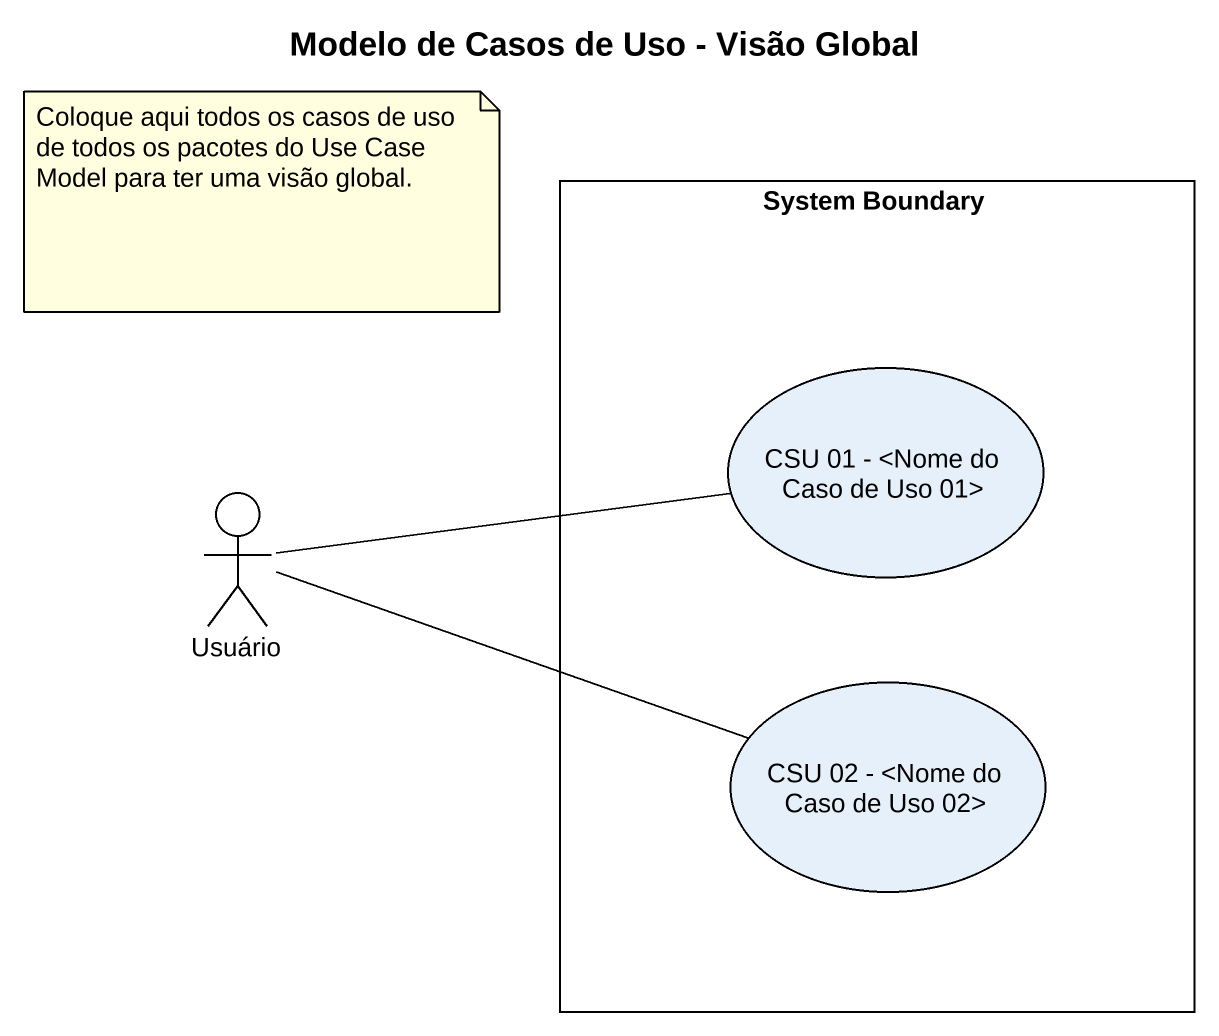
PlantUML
@startuml
title Modelo de Casos de Uso - Visão Global
rectangle "System Boundary" as System_Boundary {
  usecase "CSU 01 - <Nome do Caso de Uso 01>" as CSU_01_Nome_do_Caso_de_Uso
  usecase "CSU 02 - <Nome do Caso de Uso 02>" as CSU_02_Nome_do_Caso_de_Uso
}
actor Usuário
Usuário -right- CSU_01_Nome_do_Caso_de_Uso
Usuário -right- CSU_02_Nome_do_Caso_de_Uso
note as N1
  Coloque aqui todos os casos de uso de todos os pacotes do Use Case Model para ter uma visão global.
end note
@enduml
